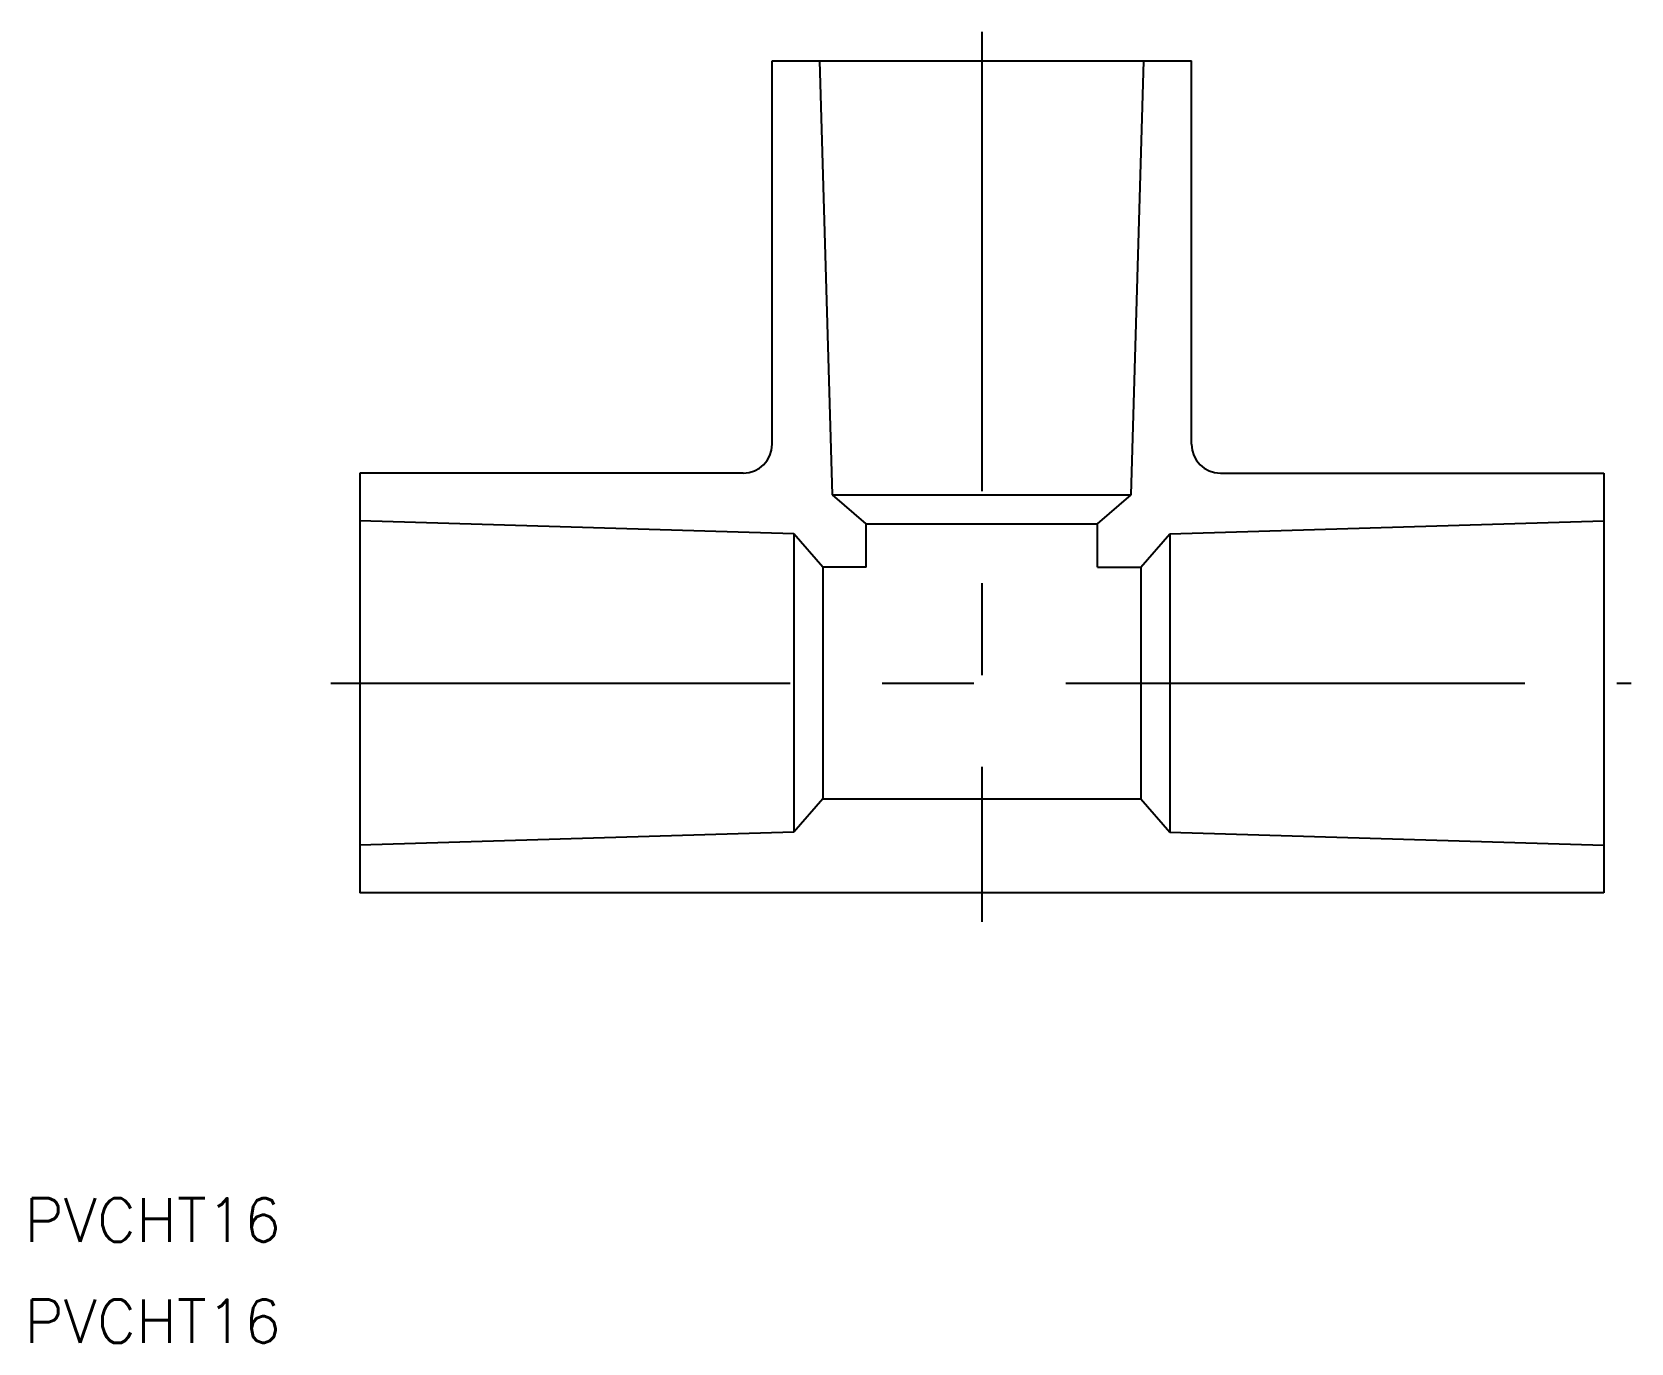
# Model space of a CAD drawing. Extents: x -23 to 88, y -46 to 45.
import ezdxf

# ---------------------------------------------------------------- set-up
doc = ezdxf.new("R2010")
doc.units = 0
doc.linetypes.add('CENTER', pattern=[50.8, 31.75, -6.35, 6.35, -6.35])
doc.layers.get('0').update_dxf_attribs({"linetype": 'CONTINUOUS'})
doc.layers.add('CENTER', color=1, linetype='CENTER')
doc.styles.get("Standard").update_dxf_attribs({"font": 'txt.shx', "height": 3, "bigfont": 'bigfont.shx'})

msp = doc.modelspace()

# ---------------------------------------------------------------- linework, layer by layer
at = {"color": 7, "linetype": 'CONTINUOUS'}
for p, q in [((28.5, 43), (57.5, 43)), ((28.5, 16.5), (28.5, 43)), ((32.68, 13), (31.8, 43)), ((53.32, 13), (54.2, 43)), ((57.5, 16.5), (57.5, 43)), ((26.5, 14.5), (0, 14.5)), ((0, 14.5), (0, -14.5)), ((59.5, 14.5), (86, 14.5)), ((86, 14.5), (86, -14.5)), ((35, 11), (32.68, 13)), ((32.68, 13), (53.32, 13)), ((51, 11), (53.32, 13)), ((30, 10.32), (0, 11.2)), ((56, 10.32), (86, 11.2)), ((30, 10.32), (30, -10.32)), ((32, 8), (30, 10.32)), ((35, 11), (51, 11)), ((35, 8), (35, 11)), ((51, 8), (51, 11)), ((54, 8), (56, 10.32)), ((56, 10.32), (56, -10.32)), ((32, 8), (32, -8)), ((35, 8), (32, 8)), ((51, 8), (54, 8)), ((54, 8), (54, -8)), ((32, -8), (30, -10.32)), ((32, -8), (54, -8)), ((54, -8), (56, -10.32)), ((30, -10.32), (0, -11.2)), ((56, -10.32), (86, -11.2)), ((86, -14.5), (0, -14.5))]:
    msp.add_line(p, q, dxfattribs=at)
for centre, start, end in [((26.5, 16.5), 270, 0), ((59.5, 16.5), 180, 270)]:
    msp.add_arc(centre, 2, start, end, dxfattribs=at)
at = {"layer": 'CENTER', "color": 1, "linetype": 'CENTER'}
for p, q in [((43, 45), (43, -16.5)), ((-2, 0), (87.89, 0))]:
    msp.add_line(p, q, dxfattribs=at)

# ---------------------------------------------------------------- texts
at = {"color": 7, "linetype": 'CONTINUOUS'}
for p in [(-23.19, -38.62), (-23.19, -45.62)]:
    msp.add_text('PVCHT16', height=3, dxfattribs=at).set_placement(p)

doc.saveas('drawing.dxf')
